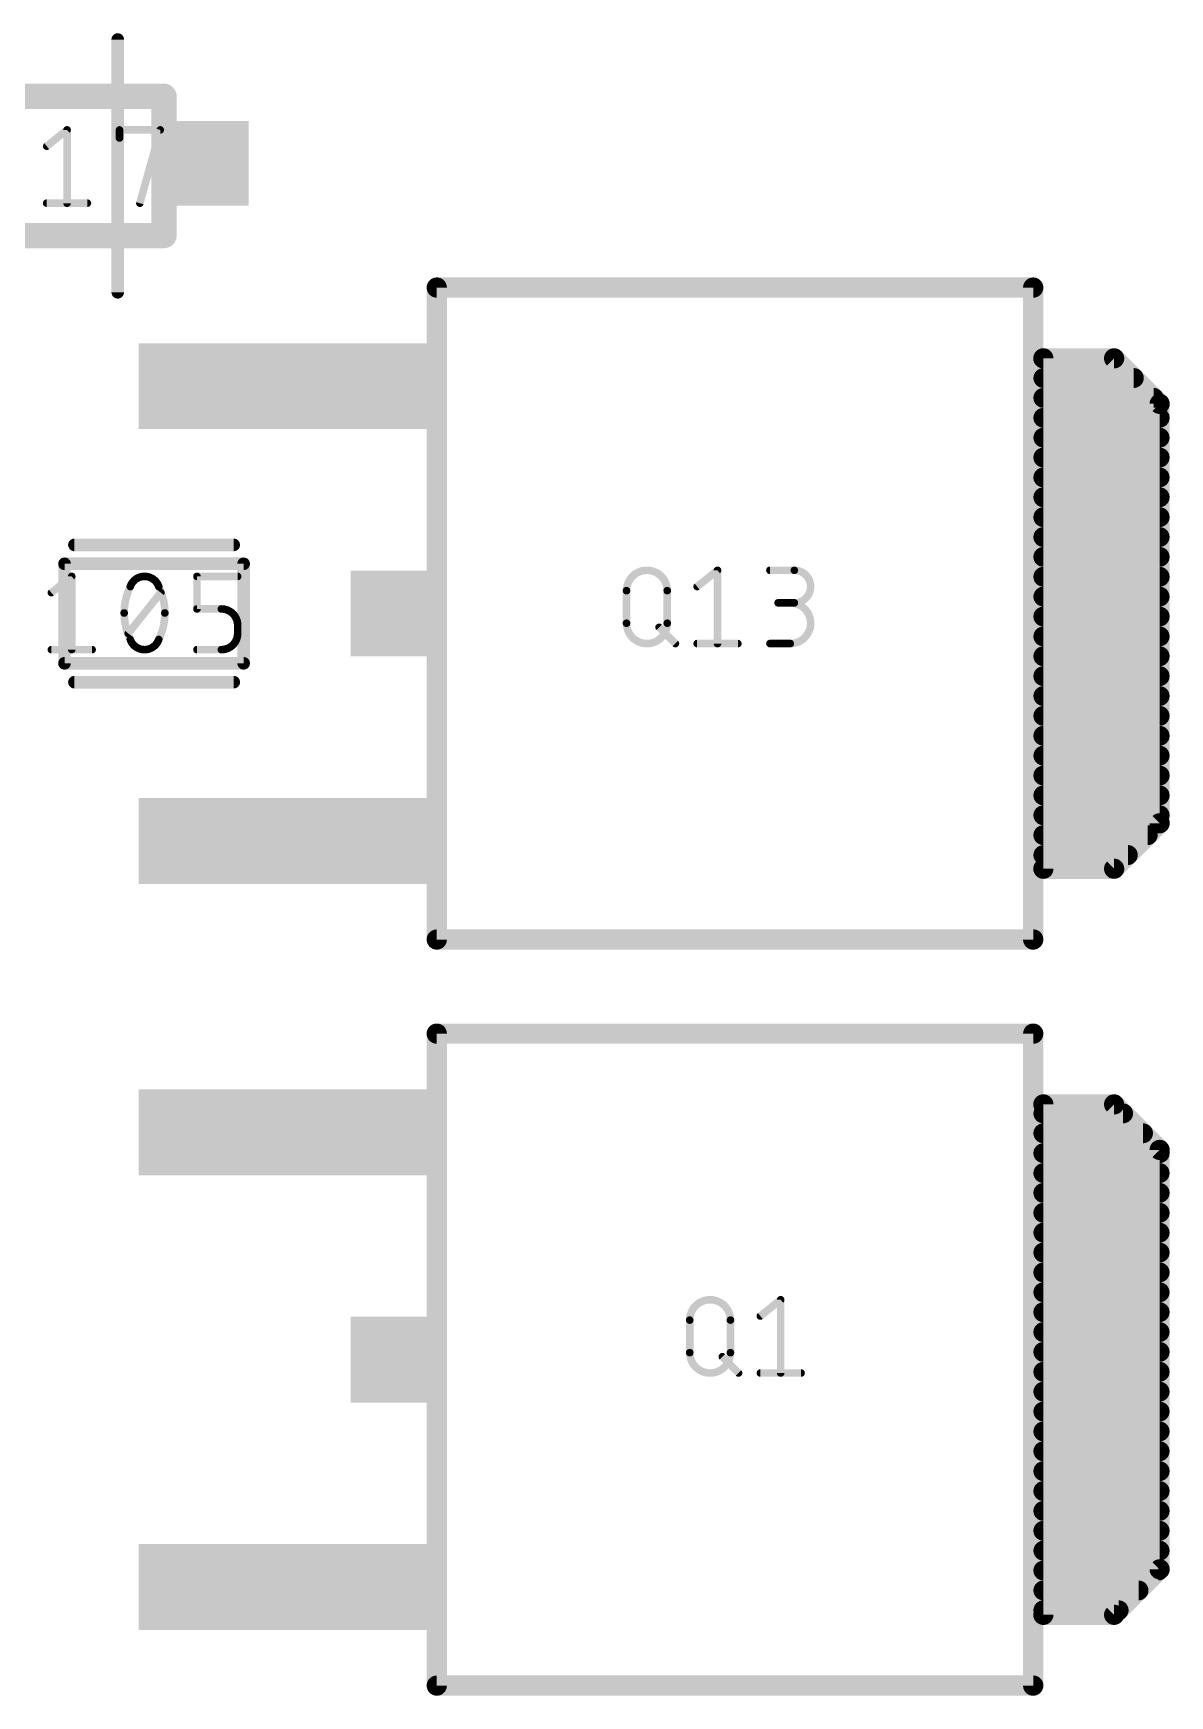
# Model space of a CAD drawing. Extents: x 0 to 107, y -11 to 54.
# Drawn here: x 74.29 to 85.71, y 19.12 to 35.83 of the extents above; entities that cross this region are included whole.
import ezdxf

# ---------------------------------------------------------------- set-up
doc = ezdxf.new("R2010")
doc.units = 0
for name, color, linetype in [('117', 253, 'CONTINUOUS'), ('21', 253, 'CONTINUOUS'), ('51', 253, 'CONTINUOUS')]:
    doc.layers.add(name, color=color, linetype=linetype)

# ---------------------------------------------------------------- blocks, each defined once
blk = doc.blocks.new('RECT')
blk.add_solid([(-0.5, -0.5), (0.5, -0.5), (-0.5, 0.5), (0.5, 0.5)])

msp = doc.modelspace()

# ---------------------------------------------------------------- linework, layer by layer
at = {"layer": '117', "const_width": 0.0762}
for points in [[(74.4212, 34.6982), (74.6258, 34.8619)], [(74.6258, 34.8619), (74.6258, 34.1253)], [(75.1527, 34.7801), (75.1527, 34.8619)], [(75.1527, 34.8619), (75.5619, 34.8619)], [(75.5619, 34.8619), (75.3573, 34.1253)], [(74.4212, 34.1253), (74.8304, 34.1253)], [(80.9576, 30.271), (81.1623, 30.4347)], [(81.1623, 30.4347), (81.1623, 29.6981)], [(81.6892, 30.4347), (81.9347, 30.4347)], [(74.468, 30.2099), (74.6726, 30.3736)], [(74.6726, 30.3736), (74.6726, 29.637)], [(75.9311, 30.0462), (75.9311, 30.3736)], [(75.9311, 30.3736), (76.3403, 30.3736)], [(80.2481, 29.9027), (80.2481, 30.2301)], [(80.6573, 30.2301), (80.6573, 29.9027)], [(75.2405, 29.8006), (75.5678, 30.2099)], [(76.1766, 30.0462), (75.9311, 30.0462)], [(81.9347, 30.1073), (81.771, 30.1073)], [(76.3403, 29.8006), (76.3403, 29.8825)], [(80.5755, 29.8618), (80.7392, 29.6981)], [(74.468, 29.637), (74.8772, 29.637)], [(75.9311, 29.637), (76.1766, 29.637)], [(80.9576, 29.6981), (81.3669, 29.6981)], [(81.6892, 29.6981), (81.8938, 29.6981)], [(81.5927, 22.9382), (81.7973, 23.1019)], [(81.7973, 23.1019), (81.7973, 22.3653)], [(80.8831, 22.5699), (80.8831, 22.8973)], [(81.2924, 22.8973), (81.2924, 22.5699)], [(81.2105, 22.529), (81.3742, 22.3653)], [(81.5927, 22.3653), (82.0019, 22.3653)]]:
    msp.add_lwpolyline(points, dxfattribs=at)
at = {"layer": '117'}
for points, const_width in [([(74.6448, 34.8619, 1), (74.6067, 34.8619)], 0.0381), ([(74.6377, 34.847, 1), (74.6139, 34.8768)], 0.0381), ([(75.1717, 34.8619, 1), (75.1336, 34.8619)], 0.0381), ([(75.1527, 34.8809, 1), (75.1527, 34.8428)], 0.0381), ([(75.1336, 34.7801, 1), (75.1717, 34.7801)], 0.0381), ([(75.5803, 34.8568, 1), (75.5435, 34.867)], 0.0381), ([(75.5619, 34.8428, 1), (75.5619, 34.8809)], 0.0381), ([(74.4093, 34.7131, 1), (74.4331, 34.6833)], 0.0381), ([(74.4212, 34.1444, 1), (74.4212, 34.1063)], 0.0381), ([(74.6067, 34.1253, 1), (74.6448, 34.1253)], 0.0381), ([(74.8304, 34.1063, 1), (74.8304, 34.1444)], 0.0381), ([(75.3389, 34.1304, 1), (75.3756, 34.1202)], 0.0381), ([(80.6573, 30.2301, 1), (80.2481, 30.2301)], 0.0762), ([(81.1813, 30.4347, 1), (81.1432, 30.4347)], 0.0381), ([(81.1742, 30.4198, 1), (81.1503, 30.4496)], 0.0381), ([(81.6892, 30.4538, 1), (81.6892, 30.4157)], 0.0381), ([(81.9347, 30.4538, 1), (81.9347, 30.4157)], 0.0381), ([(81.9347, 30.1073, 1), (81.9347, 30.4347)], 0.0762), ([(81.9347, 30.4157, 1), (81.9347, 30.4538)], 0.0381), ([(74.6917, 30.3736, 1), (74.6536, 30.3736)], 0.0381), ([(74.6845, 30.3587, 1), (74.6607, 30.3884)], 0.0381), ([(75.2609, 30.2713, 0.1139), (75.1995, 30.0053)], 0.0762), ([(75.4041, 30.3736, 0.3205), (75.2609, 30.2713)], 0.0762), ([(75.2429, 30.2774, 1), (75.2789, 30.2651)], 0.0381), ([(75.278, 30.2629, 1), (75.2438, 30.2796)], 0.0381), ([(75.5474, 30.2713, 0.3205), (75.4041, 30.3736)], 0.0762), ([(75.4041, 30.3926, 1), (75.4041, 30.3545)], 0.0381), ([(75.4041, 30.3545, 1), (75.4041, 30.3926)], 0.0381), ([(75.6088, 30.0053, 0.1139), (75.5474, 30.2713)], 0.0762), ([(75.5645, 30.2796, 1), (75.5303, 30.2629)], 0.0381), ([(75.5294, 30.2651, 1), (75.5654, 30.2774)], 0.0381), ([(75.9501, 30.3736, 1), (75.912, 30.3736)], 0.0381), ([(75.9311, 30.3926, 1), (75.9311, 30.3545)], 0.0381), ([(76.3403, 30.3545, 1), (76.3403, 30.3926)], 0.0381), ([(80.2672, 30.2301, 1), (80.2291, 30.2301)], 0.0381), ([(80.6764, 30.2301, 1), (80.6383, 30.2301)], 0.0381), ([(80.9457, 30.2859, 1), (80.9695, 30.2561)], 0.0381), ([(74.4561, 30.2247, 1), (74.4799, 30.195)], 0.0381), ([(75.5827, 30.198, 1), (75.553, 30.2218)], 0.0381), ([(75.9311, 30.0652, 1), (75.9311, 30.0271)], 0.0381), ([(76.3403, 29.8825, 0.4142), (76.1766, 30.0462)], 0.0762), ([(76.1766, 30.0652, 1), (76.1766, 30.0271)], 0.0381), ([(76.1766, 30.0271, 1), (76.1766, 30.0652)], 0.0381), ([(80.2291, 30.2301, 1), (80.2672, 30.2301)], 0.0381), ([(80.6383, 30.2301, 1), (80.6764, 30.2301)], 0.0381), ([(81.771, 30.1264, 1), (81.771, 30.0883)], 0.0381), ([(81.8938, 30.1264, 1), (81.8938, 30.0883)], 0.0381), ([(81.8938, 29.6981, 1), (81.8938, 30.1073)], 0.0762), ([(81.9347, 30.1264, 1), (81.9347, 30.0883)], 0.0381), ([(81.9347, 30.0883, 1), (81.9347, 30.1264)], 0.0381), ([(75.1995, 30.0053, 0.1139), (75.2609, 29.7393)], 0.0762), ([(75.2186, 30.0053, 1), (75.1805, 30.0053)], 0.0381), ([(75.1805, 30.0053, 1), (75.2186, 30.0053)], 0.0381), ([(75.5474, 29.7393, 0.1139), (75.6088, 30.0053)], 0.0762), ([(75.6278, 30.0053, 1), (75.5897, 30.0053)], 0.0381), ([(75.5897, 30.0053, 1), (75.6278, 30.0053)], 0.0381), ([(75.912, 30.0462, 1), (75.9501, 30.0462)], 0.0381), ([(76.3593, 29.8825, 1), (76.3212, 29.8825)], 0.0381), ([(80.2481, 29.9027, 1), (80.6573, 29.9027)], 0.0762), ([(80.2671, 29.9027, 1), (80.229, 29.9027)], 0.0381), ([(80.2291, 29.9027, 1), (80.2672, 29.9027)], 0.0381), ([(80.6764, 29.9027, 1), (80.6383, 29.9027)], 0.0381), ([(80.6383, 29.9027, 1), (80.6764, 29.9027)], 0.0381), ([(75.2256, 29.8125, 1), (75.2553, 29.7887)], 0.0381), ([(75.2609, 29.7393, 0.3205), (75.4041, 29.637)], 0.0762), ([(75.2789, 29.7454, 1), (75.2429, 29.7331)], 0.0381), ([(75.2438, 29.7309, 1), (75.278, 29.7476)], 0.0381), ([(75.4041, 29.637, 0.3205), (75.5474, 29.7393)], 0.0762), ([(75.5303, 29.7476, 1), (75.5645, 29.7309)], 0.0381), ([(75.5654, 29.7331, 1), (75.5294, 29.7454)], 0.0381), ([(76.1766, 29.637, 0.4142), (76.3403, 29.8006)], 0.0762), ([(76.3212, 29.8825, 1), (76.3593, 29.8825)], 0.0381), ([(76.3593, 29.8006, 1), (76.3212, 29.8006)], 0.0381), ([(76.3212, 29.8006, 1), (76.3593, 29.8006)], 0.0381), ([(80.5889, 29.8753, 1), (80.562, 29.8483)], 0.0381), ([(74.468, 29.656, 1), (74.468, 29.6179)], 0.0381), ([(74.6536, 29.637, 1), (74.6917, 29.637)], 0.0381), ([(74.8772, 29.6179, 1), (74.8772, 29.656)], 0.0381), ([(75.4041, 29.656, 1), (75.4041, 29.6179)], 0.0381), ([(75.4041, 29.6179, 1), (75.4041, 29.656)], 0.0381), ([(75.9311, 29.656, 1), (75.9311, 29.6179)], 0.0381), ([(76.1766, 29.656, 1), (76.1766, 29.6179)], 0.0381), ([(76.1766, 29.6179, 1), (76.1766, 29.656)], 0.0381), ([(80.7257, 29.6846, 1), (80.7526, 29.7116)], 0.0381), ([(80.9576, 29.7172, 1), (80.9576, 29.6791)], 0.0381), ([(81.1432, 29.6981, 1), (81.1813, 29.6981)], 0.0381), ([(81.3669, 29.6791, 1), (81.3669, 29.7172)], 0.0381), ([(81.6892, 29.7172, 1), (81.6892, 29.6791)], 0.0381), ([(81.8938, 29.7172, 1), (81.8938, 29.6791)], 0.0381), ([(81.8938, 29.6791, 1), (81.8938, 29.7172)], 0.0381), ([(81.2924, 22.8973, 1), (80.8831, 22.8973)], 0.0762), ([(81.8163, 23.1019, 1), (81.7782, 23.1019)], 0.0381), ([(81.8092, 23.087, 1), (81.7854, 23.1168)], 0.0381), ([(80.9022, 22.8973, 1), (80.8641, 22.8973)], 0.0381), ([(80.8641, 22.8973, 1), (80.9022, 22.8973)], 0.0381), ([(81.3114, 22.8973, 1), (81.2733, 22.8973)], 0.0381), ([(81.2733, 22.8973, 1), (81.3114, 22.8973)], 0.0381), ([(81.5808, 22.9531, 1), (81.6046, 22.9233)], 0.0381), ([(80.8831, 22.5699, 1), (81.2924, 22.5699)], 0.0762), ([(80.9022, 22.5699, 1), (80.8641, 22.5699)], 0.0381), ([(80.8641, 22.5699, 1), (80.9022, 22.5699)], 0.0381), ([(81.224, 22.5425, 1), (81.197, 22.5155)], 0.0381), ([(81.3114, 22.5699, 1), (81.2733, 22.5699)], 0.0381), ([(81.2733, 22.5699, 1), (81.3114, 22.5699)], 0.0381), ([(81.3607, 22.3518, 1), (81.3877, 22.3788)], 0.0381), ([(81.5927, 22.3844, 1), (81.5927, 22.3463)], 0.0381), ([(82.0019, 22.3463, 1), (82.0019, 22.3844)], 0.0381), ([(81.7782, 22.3653, 1), (81.8163, 22.3653)], 0.0381)]:
    msp.add_lwpolyline(points, format="xyb", dxfattribs=dict(at, const_width=const_width))
at = {"layer": '21'}
for points, const_width in [([(75.135, 33.23), (75.135, 35.77)], 0.127), ([(78.341, 26.723), (78.341, 33.277)], 0.2032), ([(78.341, 33.277), (84.3354, 33.2766)], 0.2032), ([(76.3, 30.69), (74.7, 30.69)], 0.127), ([(76.3, 29.31), (74.7, 29.31)], 0.127), ([(84.3354, 26.7234), (78.341, 26.723)], 0.2032), ([(78.341, 19.223), (78.341, 25.777)], 0.2032), ([(78.341, 25.777), (84.3354, 25.7766)], 0.2032), ([(84.3354, 19.2234), (78.341, 19.223)], 0.2032)]:
    msp.add_lwpolyline(points, dxfattribs=dict(at, const_width=const_width))
for points, const_width in [([(75.1668, 35.77, 1), (75.1033, 35.77)], 0.0635), ([(75.1033, 33.23, 1), (75.1668, 33.23)], 0.0635), ([(78.3918, 33.277, 1), (78.2902, 33.277)], 0.1016), ([(78.341, 33.3278, 1), (78.341, 33.2262)], 0.1016), ([(84.3354, 33.2258, 1), (84.3354, 33.3274)], 0.1016), ([(74.7, 30.7218, 1), (74.7, 30.6583)], 0.0635), ([(76.3, 30.6583, 1), (76.3, 30.7218)], 0.0635), ([(74.7, 29.3418, 1), (74.7, 29.2783)], 0.0635), ([(76.3, 29.2783, 1), (76.3, 29.3418)], 0.0635), ([(78.341, 26.7738, 1), (78.341, 26.6722)], 0.1016), ([(78.2902, 26.723, 1), (78.3918, 26.723)], 0.1016), ([(84.3354, 26.6726, 1), (84.3354, 26.7742)], 0.1016), ([(78.3918, 25.777, 1), (78.2902, 25.777)], 0.1016), ([(78.341, 25.8278, 1), (78.341, 25.7262)], 0.1016), ([(84.3354, 25.7258, 1), (84.3354, 25.8274)], 0.1016), ([(78.341, 19.2738, 1), (78.341, 19.1722)], 0.1016), ([(78.2902, 19.223, 1), (78.3918, 19.223)], 0.1016), ([(84.3354, 19.1726, 1), (84.3354, 19.2742)], 0.1016)]:
    msp.add_lwpolyline(points, format="xyb", dxfattribs=dict(at, const_width=const_width))
at = {"layer": '51'}
for points, const_width in [([(73.4, 35.2), (75.6, 35.2)], 0.254), ([(75.6, 35.2), (75.6, 33.8)], 0.254), ([(75.6, 33.8), (73.4, 33.8)], 0.254), ([(84.335, 33.277), (84.3346, 26.7226)], 0.2032), ([(84.437, 32.5654), (85.1482, 32.5654)], 0.2032), ([(84.437, 27.4346), (84.437, 32.5654)], 0.2032), ([(84.437, 32.5654), (85.1482, 32.5654)], 0.1998), ([(84.437, 27.4346), (84.437, 32.5654)], 0.1998), ([(85.1482, 32.5654), (85.6054, 32.1082)], 0.2032), ([(85.1482, 32.5654), (85.6054, 32.1082)], 0.1998), ([(84.437, 32.3676), (85.346, 32.3676)], 0.1998), ([(84.437, 32.1678), (85.5458, 32.1678)], 0.1998), ([(85.6054, 32.1082), (85.6054, 27.8918)], 0.2032), ([(85.6054, 32.1082), (85.6054, 27.8918)], 0.1998), ([(84.437, 31.968), (85.6054, 31.968)], 0.1998), ([(84.437, 31.7682), (85.6054, 31.7682)], 0.1998), ([(84.437, 31.5684), (85.6054, 31.5684)], 0.1998), ([(84.437, 31.3686), (85.6054, 31.3686)], 0.1998), ([(84.437, 31.1688), (85.6054, 31.1688)], 0.1998), ([(84.437, 30.969), (85.6054, 30.969)], 0.1998), ([(84.437, 30.7692), (85.6054, 30.7692)], 0.1998), ([(84.437, 30.5694), (85.6054, 30.5694)], 0.1998), ([(76.4, 30.5), (74.6, 30.5)], 0.127), ([(74.6, 29.5), (74.6, 30.5)], 0.127), ([(76.4, 29.5), (76.4, 30.5)], 0.127), ([(84.437, 30.3696), (85.6054, 30.3696)], 0.1998), ([(84.437, 30.1698), (85.6054, 30.1698)], 0.1998), ([(84.437, 29.97), (85.6054, 29.97)], 0.1998), ([(84.437, 29.7702), (85.6054, 29.7702)], 0.1998), ([(84.437, 29.5704), (85.6054, 29.5704)], 0.1998), ([(76.4, 29.5), (74.6, 29.5)], 0.127), ([(84.437, 29.3706), (85.6054, 29.3706)], 0.1998), ([(84.437, 29.1708), (85.6054, 29.1708)], 0.1998), ([(84.437, 28.971), (85.6054, 28.971)], 0.1998), ([(84.437, 28.7712), (85.6054, 28.7712)], 0.1998), ([(84.437, 28.5714), (85.6054, 28.5714)], 0.1998), ([(84.437, 28.3716), (85.6054, 28.3716)], 0.1998), ([(84.437, 28.1718), (85.6054, 28.1718)], 0.1998), ([(84.437, 27.972), (85.6054, 27.972)], 0.1998), ([(85.6054, 27.8918), (85.1482, 27.4346)], 0.2032), ([(85.6054, 27.8918), (85.1482, 27.4346)], 0.1998), ([(84.437, 27.7722), (85.4858, 27.7722)], 0.1998), ([(84.437, 27.5724), (85.286, 27.5724)], 0.1998), ([(85.1482, 27.4346), (84.437, 27.4346)], 0.2032), ([(85.1482, 27.4346), (84.437, 27.4346)], 0.1998), ([(84.335, 25.777), (84.3346, 19.2226)], 0.2032), ([(84.437, 25.0654), (85.1482, 25.0654)], 0.2032), ([(84.437, 19.9346), (84.437, 25.0654)], 0.2032), ([(84.437, 25.0654), (85.1482, 25.0654)], 0.1998), ([(84.437, 19.9346), (84.437, 25.0654)], 0.1998), ([(84.437, 24.975), (85.2386, 24.975)], 0.1998), ([(85.1482, 25.0654), (85.6054, 24.6082)], 0.2032), ([(85.1482, 25.0654), (85.6054, 24.6082)], 0.1998), ([(84.437, 24.7752), (85.4384, 24.7752)], 0.1998), ([(84.437, 24.5754), (85.6054, 24.5754)], 0.1998), ([(85.6054, 24.6082), (85.6054, 20.3918)], 0.2032), ([(85.6054, 24.6082), (85.6054, 20.3918)], 0.1998), ([(84.437, 24.3756), (85.6054, 24.3756)], 0.1998), ([(84.437, 24.1758), (85.6054, 24.1758)], 0.1998), ([(84.437, 23.976), (85.6054, 23.976)], 0.1998), ([(84.437, 23.7762), (85.6054, 23.7762)], 0.1998), ([(84.437, 23.5764), (85.6054, 23.5764)], 0.1998), ([(84.437, 23.3766), (85.6054, 23.3766)], 0.1998), ([(84.437, 23.1768), (85.6054, 23.1768)], 0.1998), ([(84.437, 22.977), (85.6054, 22.977)], 0.1998), ([(84.437, 22.7772), (85.6054, 22.7772)], 0.1998), ([(84.437, 22.5774), (85.6054, 22.5774)], 0.1998), ([(84.437, 22.3776), (85.6054, 22.3776)], 0.1998), ([(84.437, 22.1778), (85.6054, 22.1778)], 0.1998), ([(84.437, 21.978), (85.6054, 21.978)], 0.1998), ([(84.437, 21.7782), (85.6054, 21.7782)], 0.1998), ([(84.437, 21.5784), (85.6054, 21.5784)], 0.1998), ([(84.437, 21.3786), (85.6054, 21.3786)], 0.1998), ([(84.437, 21.1788), (85.6054, 21.1788)], 0.1998), ([(84.437, 20.979), (85.6054, 20.979)], 0.1998), ([(84.437, 20.7792), (85.6054, 20.7792)], 0.1998), ([(84.437, 20.5794), (85.6054, 20.5794)], 0.1998), ([(84.437, 20.3796), (85.5932, 20.3796)], 0.1998), ([(85.6054, 20.3918), (85.1482, 19.9346)], 0.2032), ([(85.6054, 20.3918), (85.1482, 19.9346)], 0.1998), ([(84.437, 20.1798), (85.3934, 20.1798)], 0.1998), ([(84.437, 19.98), (85.1936, 19.98)], 0.1998), ([(85.1482, 19.9346), (84.437, 19.9346)], 0.2032), ([(85.1482, 19.9346), (84.437, 19.9346)], 0.1998)]:
    msp.add_lwpolyline(points, dxfattribs=dict(at, const_width=const_width))
for points, const_width in [([(75.6635, 35.2, 1), (75.5365, 35.2)], 0.127), ([(75.6, 35.1365, 1), (75.6, 35.2635)], 0.127), ([(75.6, 33.7365, 1), (75.6, 33.8635)], 0.127), ([(75.5365, 33.8, 1), (75.6635, 33.8)], 0.127), ([(84.3858, 33.277, 1), (84.2842, 33.277)], 0.1016), ([(84.437, 32.6162, 1), (84.437, 32.5146)], 0.1016), ([(84.4878, 32.5654, 1), (84.3862, 32.5654)], 0.1016), ([(84.437, 32.6154, 1), (84.437, 32.5155)], 0.0999), ([(84.4869, 32.5654, 1), (84.3871, 32.5654)], 0.0999), ([(85.1841, 32.6013, 1), (85.1123, 32.5295)], 0.1016), ([(85.1835, 32.6007, 1), (85.1129, 32.5301)], 0.0999), ([(85.1482, 32.5146, 1), (85.1482, 32.6162)], 0.1016), ([(85.1482, 32.5155, 1), (85.1482, 32.6154)], 0.0999), ([(84.437, 32.4176, 1), (84.437, 32.3177)], 0.0999), ([(85.346, 32.3177, 1), (85.346, 32.4176)], 0.0999), ([(84.437, 32.2178, 1), (84.437, 32.1178)], 0.0999), ([(85.5458, 32.1178, 1), (85.5458, 32.2178)], 0.0999), ([(85.6562, 32.1082, 1), (85.5546, 32.1082)], 0.1016), ([(85.6553, 32.1082, 1), (85.5555, 32.1082)], 0.0999), ([(85.5695, 32.0723, 1), (85.6413, 32.1441)], 0.1016), ([(85.5701, 32.0729, 1), (85.6407, 32.1435)], 0.0999), ([(84.437, 32.0179, 1), (84.437, 31.9181)], 0.0999), ([(85.6054, 31.9181, 1), (85.6054, 32.0179)], 0.0999), ([(84.437, 31.8181, 1), (84.437, 31.7183)], 0.0999), ([(85.6054, 31.7183, 1), (85.6054, 31.8181)], 0.0999), ([(84.437, 31.6183, 1), (84.437, 31.5185)], 0.0999), ([(85.6054, 31.5185, 1), (85.6054, 31.6183)], 0.0999), ([(84.437, 31.4185, 1), (84.437, 31.3187)], 0.0999), ([(85.6054, 31.3187, 1), (85.6054, 31.4185)], 0.0999), ([(84.437, 31.2188, 1), (84.437, 31.1189)], 0.0999), ([(85.6054, 31.1189, 1), (85.6054, 31.2188)], 0.0999), ([(84.437, 31.019, 1), (84.437, 30.9191)], 0.0999), ([(85.6054, 30.9191, 1), (85.6054, 31.019)], 0.0999), ([(84.437, 30.8192, 1), (84.437, 30.7193)], 0.0999), ([(85.6054, 30.7193, 1), (85.6054, 30.8192)], 0.0999), ([(84.437, 30.6194, 1), (84.437, 30.5195)], 0.0999), ([(85.6054, 30.5195, 1), (85.6054, 30.6194)], 0.0999), ([(74.6318, 30.5, 1), (74.5683, 30.5)], 0.0635), ([(74.6, 30.5317, 1), (74.6, 30.4683)], 0.0635), ([(76.4318, 30.5, 1), (76.3683, 30.5)], 0.0635), ([(76.4, 30.4683, 1), (76.4, 30.5317)], 0.0635), ([(84.437, 30.4196, 1), (84.437, 30.3197)], 0.0999), ([(85.6054, 30.3197, 1), (85.6054, 30.4196)], 0.0999), ([(84.437, 30.2198, 1), (84.437, 30.1199)], 0.0999), ([(85.6054, 30.1199, 1), (85.6054, 30.2198)], 0.0999), ([(84.437, 30.02, 1), (84.437, 29.9201)], 0.0999), ([(85.6054, 29.9201, 1), (85.6054, 30.02)], 0.0999), ([(84.437, 29.8202, 1), (84.437, 29.7203)], 0.0999), ([(85.6054, 29.7203, 1), (85.6054, 29.8202)], 0.0999), ([(84.437, 29.6204, 1), (84.437, 29.5205)], 0.0999), ([(85.6054, 29.5205, 1), (85.6054, 29.6204)], 0.0999), ([(74.6, 29.5317, 1), (74.6, 29.4683)], 0.0635), ([(74.5683, 29.5, 1), (74.6318, 29.5)], 0.0635), ([(76.3683, 29.5, 1), (76.4318, 29.5)], 0.0635), ([(76.4, 29.4683, 1), (76.4, 29.5317)], 0.0635), ([(84.437, 29.4206, 1), (84.437, 29.3207)], 0.0999), ([(85.6054, 29.3207, 1), (85.6054, 29.4206)], 0.0999), ([(84.437, 29.2207, 1), (84.437, 29.1209)], 0.0999), ([(85.6054, 29.1209, 1), (85.6054, 29.2207)], 0.0999), ([(84.437, 29.0209, 1), (84.437, 28.9211)], 0.0999), ([(85.6054, 28.9211, 1), (85.6054, 29.0209)], 0.0999), ([(84.437, 28.8211, 1), (84.437, 28.7213)], 0.0999), ([(85.6054, 28.7213, 1), (85.6054, 28.8211)], 0.0999), ([(84.437, 28.6213, 1), (84.437, 28.5215)], 0.0999), ([(85.6054, 28.5215, 1), (85.6054, 28.6213)], 0.0999), ([(84.437, 28.4215, 1), (84.437, 28.3217)], 0.0999), ([(85.6054, 28.3217, 1), (85.6054, 28.4215)], 0.0999), ([(84.437, 28.2218, 1), (84.437, 28.1219)], 0.0999), ([(85.6054, 28.1219, 1), (85.6054, 28.2218)], 0.0999), ([(84.437, 28.022, 1), (84.437, 27.9221)], 0.0999), ([(85.5546, 27.8918, 1), (85.6562, 27.8918)], 0.1016), ([(85.5555, 27.8918, 1), (85.6553, 27.8918)], 0.0999), ([(85.6413, 27.8559, 1), (85.5695, 27.9277)], 0.1016), ([(85.6407, 27.8565, 1), (85.5701, 27.9271)], 0.0999), ([(85.6054, 27.9221, 1), (85.6054, 28.022)], 0.0999), ([(84.437, 27.8222, 1), (84.437, 27.7223)], 0.0999), ([(85.4858, 27.7223, 1), (85.4858, 27.8222)], 0.0999), ([(84.437, 27.6224, 1), (84.437, 27.5225)], 0.0999), ([(85.286, 27.5225, 1), (85.286, 27.6224)], 0.0999), ([(84.437, 27.4854, 1), (84.437, 27.3838)], 0.1016), ([(84.3862, 27.4346, 1), (84.4878, 27.4346)], 0.1016), ([(84.437, 27.4845, 1), (84.437, 27.3847)], 0.0999), ([(84.3871, 27.4346, 1), (84.4869, 27.4346)], 0.0999), ([(85.1123, 27.4705, 1), (85.1841, 27.3987)], 0.1016), ([(85.1129, 27.4699, 1), (85.1835, 27.3993)], 0.0999), ([(85.1482, 27.3838, 1), (85.1482, 27.4854)], 0.1016), ([(85.1482, 27.3847, 1), (85.1482, 27.4845)], 0.0999), ([(84.2838, 26.7226, 1), (84.3854, 26.7226)], 0.1016), ([(84.3858, 25.777, 1), (84.2842, 25.777)], 0.1016), ([(84.437, 25.1162, 1), (84.437, 25.0146)], 0.1016), ([(84.4878, 25.0654, 1), (84.3862, 25.0654)], 0.1016), ([(84.437, 25.025, 1), (84.437, 24.9251)], 0.0999), ([(84.437, 25.1153, 1), (84.437, 25.0155)], 0.0999), ([(84.4869, 25.0654, 1), (84.3871, 25.0654)], 0.0999), ([(85.1841, 25.1013, 1), (85.1123, 25.0295)], 0.1016), ([(85.1835, 25.1007, 1), (85.1129, 25.0301)], 0.0999), ([(85.1482, 25.0146, 1), (85.1482, 25.1162)], 0.1016), ([(85.1482, 25.0155, 1), (85.1482, 25.1153)], 0.0999), ([(85.2386, 24.9251, 1), (85.2386, 25.025)], 0.0999), ([(84.437, 24.8252, 1), (84.437, 24.7253)], 0.0999), ([(85.4384, 24.7253, 1), (85.4384, 24.8252)], 0.0999), ([(84.437, 24.6254, 1), (84.437, 24.5255)], 0.0999), ([(85.6562, 24.6082, 1), (85.5546, 24.6082)], 0.1016), ([(85.6553, 24.6082, 1), (85.5555, 24.6082)], 0.0999), ([(85.5695, 24.5723, 1), (85.6413, 24.6441)], 0.1016), ([(85.5701, 24.5729, 1), (85.6407, 24.6435)], 0.0999), ([(85.6054, 24.5255, 1), (85.6054, 24.6254)], 0.0999), ([(84.437, 24.4256, 1), (84.437, 24.3257)], 0.0999), ([(85.6054, 24.3257, 1), (85.6054, 24.4256)], 0.0999), ([(84.437, 24.2258, 1), (84.437, 24.1259)], 0.0999), ([(85.6054, 24.1259, 1), (85.6054, 24.2258)], 0.0999), ([(84.437, 24.026, 1), (84.437, 23.9261)], 0.0999), ([(85.6054, 23.9261, 1), (85.6054, 24.026)], 0.0999), ([(84.437, 23.8262, 1), (84.437, 23.7263)], 0.0999), ([(85.6054, 23.7263, 1), (85.6054, 23.8262)], 0.0999), ([(84.437, 23.6263, 1), (84.437, 23.5265)], 0.0999), ([(85.6054, 23.5265, 1), (85.6054, 23.6263)], 0.0999), ([(84.437, 23.4265, 1), (84.437, 23.3267)], 0.0999), ([(85.6054, 23.3267, 1), (85.6054, 23.4265)], 0.0999), ([(84.437, 23.2267, 1), (84.437, 23.1269)], 0.0999), ([(85.6054, 23.1269, 1), (85.6054, 23.2267)], 0.0999), ([(84.437, 23.0269, 1), (84.437, 22.9271)], 0.0999), ([(85.6054, 22.9271, 1), (85.6054, 23.0269)], 0.0999), ([(84.437, 22.8271, 1), (84.437, 22.7273)], 0.0999), ([(85.6054, 22.7273, 1), (85.6054, 22.8271)], 0.0999), ([(84.437, 22.6273, 1), (84.437, 22.5275)], 0.0999), ([(85.6054, 22.5275, 1), (85.6054, 22.6273)], 0.0999), ([(84.437, 22.4276, 1), (84.437, 22.3277)], 0.0999), ([(85.6054, 22.3277, 1), (85.6054, 22.4276)], 0.0999), ([(84.437, 22.2278, 1), (84.437, 22.1279)], 0.0999), ([(85.6054, 22.1279, 1), (85.6054, 22.2278)], 0.0999), ([(84.437, 22.028, 1), (84.437, 21.9281)], 0.0999), ([(85.6054, 21.9281, 1), (85.6054, 22.028)], 0.0999), ([(84.437, 21.8282, 1), (84.437, 21.7283)], 0.0999), ([(85.6054, 21.7283, 1), (85.6054, 21.8282)], 0.0999), ([(84.437, 21.6284, 1), (84.437, 21.5285)], 0.0999), ([(85.6054, 21.5285, 1), (85.6054, 21.6284)], 0.0999), ([(84.437, 21.4286, 1), (84.437, 21.3287)], 0.0999), ([(85.6054, 21.3287, 1), (85.6054, 21.4286)], 0.0999), ([(84.437, 21.2288, 1), (84.437, 21.1289)], 0.0999), ([(85.6054, 21.1289, 1), (85.6054, 21.2288)], 0.0999), ([(84.437, 21.029, 1), (84.437, 20.9291)], 0.0999), ([(85.6054, 20.9291, 1), (85.6054, 21.029)], 0.0999), ([(84.437, 20.8291, 1), (84.437, 20.7293)], 0.0999), ([(85.6054, 20.7293, 1), (85.6054, 20.8291)], 0.0999), ([(84.437, 20.6293, 1), (84.437, 20.5295)], 0.0999), ([(85.6054, 20.5295, 1), (85.6054, 20.6293)], 0.0999), ([(84.437, 20.4295, 1), (84.437, 20.3297)], 0.0999), ([(85.5546, 20.3918, 1), (85.6562, 20.3918)], 0.1016), ([(85.5555, 20.3918, 1), (85.6553, 20.3918)], 0.0999), ([(85.6413, 20.3559, 1), (85.5695, 20.4277)], 0.1016), ([(85.6407, 20.3565, 1), (85.5701, 20.4271)], 0.0999), ([(85.5932, 20.3297, 1), (85.5932, 20.4295)], 0.0999), ([(84.437, 20.2297, 1), (84.437, 20.1299)], 0.0999), ([(85.3934, 20.1299, 1), (85.3934, 20.2297)], 0.0999), ([(84.437, 20.0299, 1), (84.437, 19.9301)], 0.0999), ([(85.1936, 19.9301, 1), (85.1936, 20.0299)], 0.0999), ([(84.437, 19.9854, 1), (84.437, 19.8838)], 0.1016), ([(84.3862, 19.9346, 1), (84.4878, 19.9346)], 0.1016), ([(84.437, 19.9845, 1), (84.437, 19.8847)], 0.0999), ([(84.3871, 19.9346, 1), (84.4869, 19.9346)], 0.0999), ([(85.1123, 19.9705, 1), (85.1841, 19.8987)], 0.1016), ([(85.1129, 19.9699, 1), (85.1835, 19.8993)], 0.0999), ([(85.1482, 19.8838, 1), (85.1482, 19.9854)], 0.1016), ([(85.1482, 19.8847, 1), (85.1482, 19.9845)], 0.0999), ([(84.2838, 19.2226, 1), (84.3854, 19.2226)], 0.1016)]:
    msp.add_lwpolyline(points, format="xyb", dxfattribs=dict(at, const_width=const_width))

# ---------------------------------------------------------------- block references
at = {"layer": '21', "xscale": 0.8636, "yscale": 0.762, "rotation": 270}
for p in [(77.8584, 30), (77.8584, 22.5)]:
    msp.add_blockref('RECT', p, dxfattribs=at)
at = {"layer": '51'}
for p, xscale, yscale, rotation in [((76.075, 34.525), 0.75, 0.85, 180), ((76.7916, 32.286), 0.8636, 2.8956, 270), ((76.7916, 27.714), 0.8636, 2.8956, 270), ((76.7916, 24.786), 0.8636, 2.8956, 270), ((76.7916, 20.214), 0.8636, 2.8956, 270)]:
    msp.add_blockref('RECT', p, dxfattribs=dict(at, xscale=xscale, yscale=yscale, rotation=rotation))

doc.saveas('drawing.dxf')
